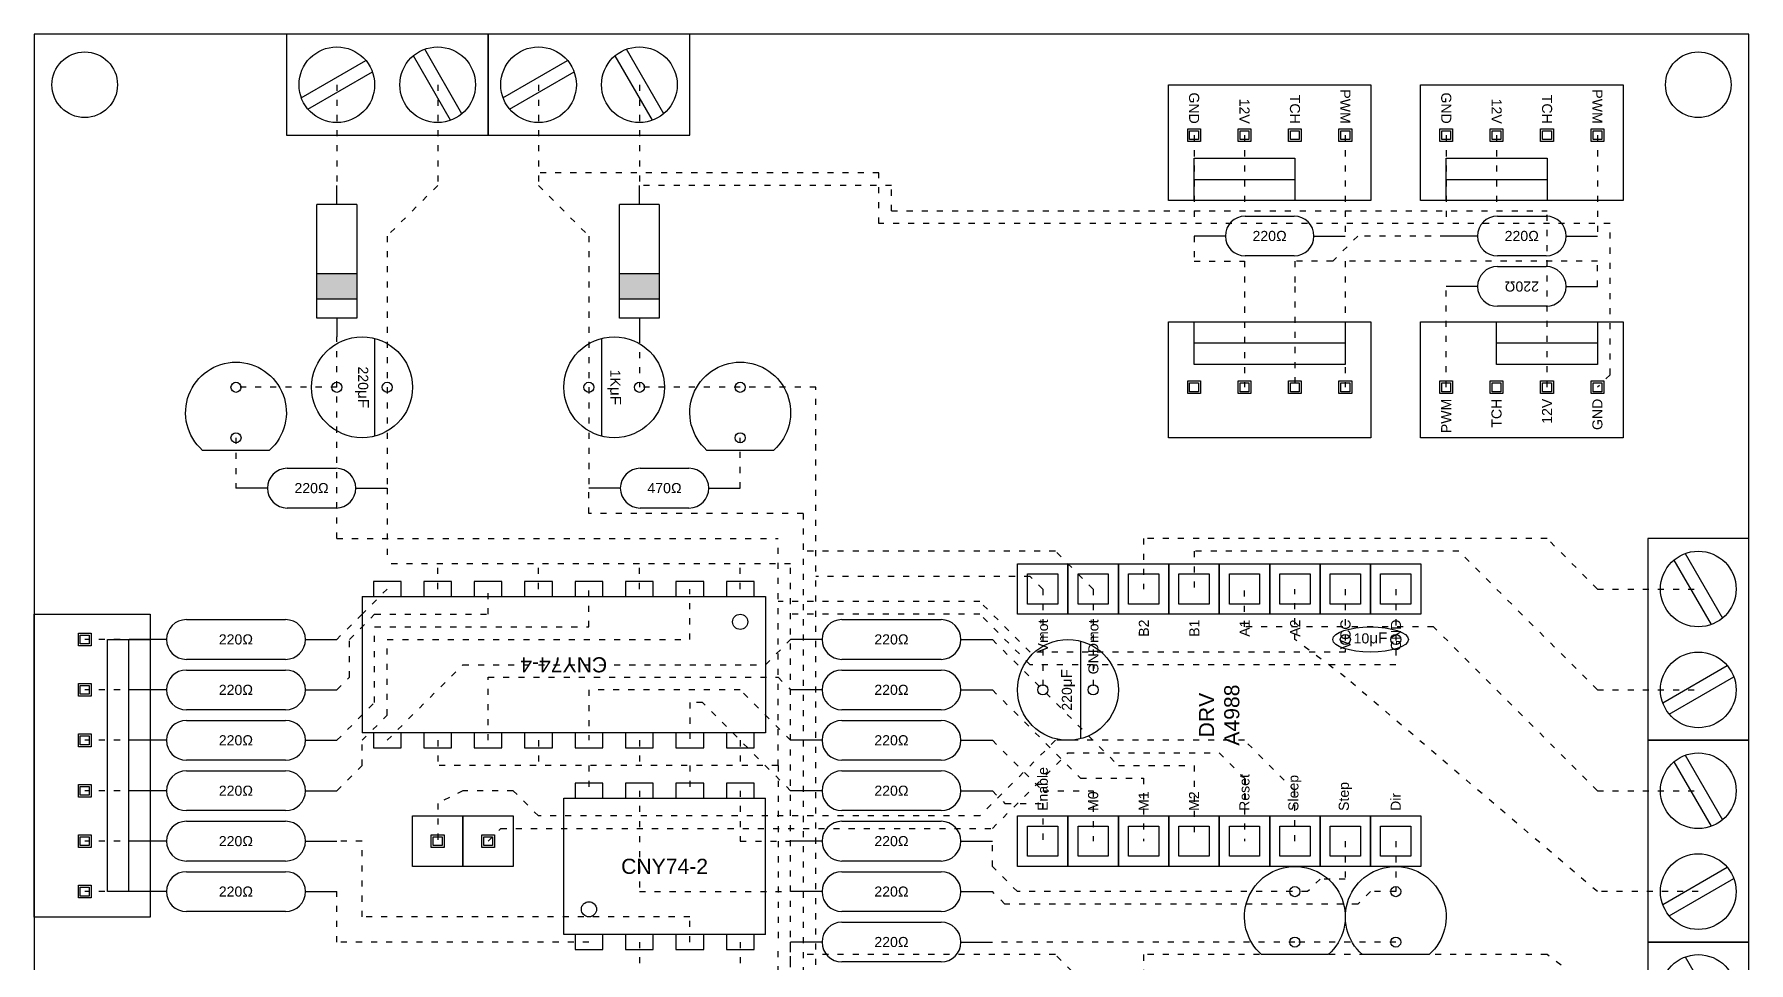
# Model space of a CAD drawing. Header units: millimetres. Extents: x 7505 to 27833, y -9600 to 533.
# Drawn here: x 21500 to 24900, y -4041 to -2200 of the extents above; entities that cross this region are included whole.
import ezdxf

# ---------------------------------------------------------------- set-up
doc = ezdxf.new("R2010")
doc.units = ezdxf.units.MM
doc.linetypes.add('ACAD_ISO03W100', pattern=[30, 12, -18])
doc.layers.add('Cableado', color=7, linetype='ACAD_ISO03W100')
doc.styles.get("Standard").update_dxf_attribs({"font": 'arial.ttf'})

msp = doc.modelspace()

# ---------------------------------------------------------------- hatches: boundary and pattern name
h = msp.add_hatch(color=256)
h.dxf.hatch_style = 1
h.paths.add_polyline_path([(22060.6, -2725), (22139.4, -2725), (22139.4, -2675), (22060.6, -2675)])
h = msp.add_hatch(color=256)
h.dxf.hatch_style = 1
h.paths.add_polyline_path([(22660.6, -2725), (22739.4, -2725), (22739.4, -2675), (22660.6, -2675)])

# ---------------------------------------------------------------- linework, layer by layer
for p, q in [((22100, -2537.3), (22100, -2500)), ((22700, -2537.3), (22700, -2500)), ((22060.6, -2762.8), (22060.6, -2537.2)), ((22139.4, -2537.2), (22139.4, -2762.8)), ((22660.6, -2762.8), (22660.6, -2537.2)), ((22739.4, -2537.2), (22739.4, -2762.8)), ((23862.3, -2600), (23800, -2600)), ((24037.8, -2600), (24100, -2600)), ((24362.3, -2600), (24300, -2600)), ((24537.8, -2600), (24600, -2600)), ((24362.2, -2700), (24300, -2700)), ((24537.7, -2700), (24600, -2700)), ((22100, -2762.8), (22100, -2800)), ((22700, -2762.8), (22700, -2800)), ((22175, -2803.2), (22175, -2996.8)), ((22625, -2803.2), (22625, -2996.8)), ((21962.3, -3100), (21900, -3100)), ((22137.8, -3100), (22200, -3100)), ((22662.3, -3100), (22600, -3100)), ((22837.8, -3100), (22900, -3100)), ((21762.3, -3400), (21700, -3400)), ((22037.8, -3400), (22100, -3400)), ((23062.3, -3400), (23000, -3400)), ((23337.8, -3400), (23400, -3400)), ((23575, -3403.2), (23575, -3596.8)), ((21762.3, -3500), (21700, -3500)), ((22037.8, -3500), (22100, -3500)), ((23062.3, -3500), (23000, -3500)), ((23337.8, -3500), (23400, -3500)), ((21762.3, -3600), (21700, -3600)), ((22037.8, -3600), (22100, -3600)), ((23062.3, -3600), (23000, -3600)), ((23337.8, -3600), (23400, -3600)), ((21762.3, -3700), (21700, -3700)), ((22037.8, -3700), (22100, -3700)), ((23062.3, -3700), (23000, -3700)), ((23337.8, -3700), (23400, -3700)), ((21762.3, -3800), (21700, -3800)), ((22037.8, -3800), (22100, -3800)), ((23062.3, -3800), (23000, -3800)), ((23337.8, -3800), (23400, -3800)), ((21762.3, -3900), (21700, -3900)), ((22037.8, -3900), (22100, -3900)), ((23062.3, -3900), (23000, -3900)), ((23337.8, -3900), (23400, -3900)), ((23062.3, -4000), (23000, -4000)), ((23337.8, -4000), (23400, -4000))]:
    msp.add_line(p, q)
at = {"color": 1}
for p, q in [((22150, -3315), (22150, -3585)), ((22950, -3315), (22950, -3585)), ((22550, -3985), (22550, -3715)), ((22950, -3985), (22950, -3715))]:
    msp.add_line(p, q, dxfattribs=at)
for points in [[(21500, -2200), (21500, -7500), (24900, -7500), (24900, -2200)], [(22400, -2200), (22000, -2200), (22000, -2400), (22400, -2400)], [(22800, -2200), (22400, -2200), (22400, -2400), (22800, -2400)], [(24900, -3600), (24900, -3200), (24700, -3200), (24700, -3600)], [(22227.5, -3285), (22172.5, -3285), (22172.5, -3315), (22227.5, -3315)], [(22327.5, -3285), (22272.5, -3285), (22272.5, -3315), (22327.5, -3315)], [(22427.5, -3285), (22372.5, -3285), (22372.5, -3315), (22427.5, -3315)], [(22527.5, -3285), (22472.5, -3285), (22472.5, -3315), (22527.5, -3315)], [(22627.5, -3285), (22572.5, -3285), (22572.5, -3315), (22627.5, -3315)], [(22727.5, -3285), (22672.5, -3285), (22672.5, -3315), (22727.5, -3315)], [(22727.5, -3285), (22672.5, -3285), (22672.5, -3315), (22727.5, -3315)], [(22827.5, -3285), (22772.5, -3285), (22772.5, -3315), (22827.5, -3315)], [(22927.5, -3285), (22872.5, -3285), (22872.5, -3315), (22927.5, -3315)], [(22227.5, -3585), (22172.5, -3585), (22172.5, -3615), (22227.5, -3615)], [(22327.5, -3585), (22272.5, -3585), (22272.5, -3615), (22327.5, -3615)], [(22427.5, -3585), (22372.5, -3585), (22372.5, -3615), (22427.5, -3615)], [(22527.5, -3585), (22472.5, -3585), (22472.5, -3615), (22527.5, -3615)], [(22627.5, -3585), (22572.5, -3585), (22572.5, -3615), (22627.5, -3615)], [(22727.5, -3585), (22672.5, -3585), (22672.5, -3615), (22727.5, -3615)], [(22727.5, -3585), (22672.5, -3585), (22672.5, -3615), (22727.5, -3615)], [(22827.5, -3585), (22772.5, -3585), (22772.5, -3615), (22827.5, -3615)], [(22927.5, -3585), (22872.5, -3585), (22872.5, -3615), (22927.5, -3615)], [(24900, -4000), (24900, -3600), (24700, -3600), (24700, -4000)], [(22572.5, -3715), (22627.5, -3715), (22627.5, -3685), (22572.5, -3685)], [(22672.5, -3715), (22727.5, -3715), (22727.5, -3685), (22672.5, -3685)], [(22772.5, -3715), (22827.5, -3715), (22827.5, -3685), (22772.5, -3685)], [(22872.5, -3715), (22927.5, -3715), (22927.5, -3685), (22872.5, -3685)], [(22572.5, -4015), (22627.5, -4015), (22627.5, -3985), (22572.5, -3985)], [(22672.5, -4015), (22727.5, -4015), (22727.5, -3985), (22672.5, -3985)], [(22772.5, -4015), (22827.5, -4015), (22827.5, -3985), (22772.5, -3985)], [(22872.5, -4015), (22927.5, -4015), (22927.5, -3985), (22872.5, -3985)], [(24900, -4400), (24900, -4000), (24700, -4000), (24700, -4400)]]:
    msp.add_lwpolyline(points, close=True, dxfattribs=at)
at = {"color": 7}
for points in [[(22325.7, -2370.5), (22251.8, -2242.5)], [(22348.2, -2357.5), (22274.3, -2229.5)], [(22725.7, -2370.5), (22651.8, -2242.5)], [(22748.2, -2357.5), (22674.3, -2229.5)], [(22029.5, -2325.7), (22157.5, -2251.8)], [(22042.5, -2348.2), (22170.5, -2274.3)], [(22429.5, -2325.7), (22557.5, -2251.8)], [(22442.5, -2348.2), (22570.5, -2274.3)], [(24774.3, -3229.5), (24848.2, -3357.5)], [(24751.8, -3242.5), (24825.7, -3370.5)], [(24729.5, -3525.7), (24857.5, -3451.8)], [(24742.5, -3548.2), (24870.5, -3474.3)], [(24774.3, -3629.5), (24848.2, -3757.5)], [(24751.8, -3642.5), (24825.7, -3770.5)], [(24729.5, -3925.7), (24857.5, -3851.8)], [(24742.5, -3948.2), (24870.5, -3874.3)], [(24774.3, -4029.5), (24848.2, -4157.5)]]:
    msp.add_lwpolyline(points, dxfattribs=at)
for points in [[(24150.8, -2529.9), (23749.2, -2529.9), (23749.2, -2300), (24150.8, -2300)], [(24650.8, -2529.9), (24249.2, -2529.9), (24249.2, -2300), (24650.8, -2300)], [(23812.6, -2412.6), (23787.4, -2412.6), (23787.4, -2387.4), (23812.6, -2387.4)], [(23808.7, -2408.7), (23791.3, -2408.7), (23791.3, -2391.3), (23808.7, -2391.3)], [(23912.6, -2412.6), (23887.4, -2412.6), (23887.4, -2387.4), (23912.6, -2387.4)], [(23908.7, -2408.7), (23891.3, -2408.7), (23891.3, -2391.3), (23908.7, -2391.3)], [(24012.6, -2412.6), (23987.4, -2412.6), (23987.4, -2387.4), (24012.6, -2387.4)], [(24008.7, -2408.7), (23991.3, -2408.7), (23991.3, -2391.3), (24008.7, -2391.3)], [(24112.6, -2412.6), (24087.4, -2412.6), (24087.4, -2387.4), (24112.6, -2387.4)], [(24108.7, -2408.7), (24091.3, -2408.7), (24091.3, -2391.3), (24108.7, -2391.3)], [(24312.6, -2412.6), (24287.4, -2412.6), (24287.4, -2387.4), (24312.6, -2387.4)], [(24308.7, -2408.7), (24291.3, -2408.7), (24291.3, -2391.3), (24308.7, -2391.3)], [(24412.6, -2412.6), (24387.4, -2412.6), (24387.4, -2387.4), (24412.6, -2387.4)], [(24408.7, -2408.7), (24391.3, -2408.7), (24391.3, -2391.3), (24408.7, -2391.3)], [(24512.6, -2412.6), (24487.4, -2412.6), (24487.4, -2387.4), (24512.6, -2387.4)], [(24508.7, -2408.7), (24491.3, -2408.7), (24491.3, -2391.3), (24508.7, -2391.3)], [(24612.6, -2412.6), (24587.4, -2412.6), (24587.4, -2387.4), (24612.6, -2387.4)], [(24608.7, -2408.7), (24591.3, -2408.7), (24591.3, -2391.3), (24608.7, -2391.3)], [(23800, -2445.3), (24000, -2445.3), (24000, -2529.9), (23800, -2529.9)], [(24300, -2445.3), (24500, -2445.3), (24500, -2529.9), (24300, -2529.9)], [(23800, -2487.6), (24000, -2487.6), (24000, -2529.9), (23800, -2529.9)], [(24300, -2487.6), (24500, -2487.6), (24500, -2529.9), (24300, -2529.9)], [(23749.2, -2770.1), (24150.8, -2770.1), (24150.8, -3000), (23749.2, -3000)], [(24100, -2854.7), (23800, -2854.7), (23800, -2770.1), (24100, -2770.1)], [(24100, -2812.4), (23800, -2812.4), (23800, -2770.1), (24100, -2770.1)], [(24249.2, -2770.1), (24650.8, -2770.1), (24650.8, -3000), (24249.2, -3000)], [(24600, -2854.7), (24400, -2854.7), (24400, -2770.1), (24600, -2770.1)], [(24600, -2812.4), (24400, -2812.4), (24400, -2770.1), (24600, -2770.1)], [(23787.4, -2887.4), (23812.6, -2887.4), (23812.6, -2912.6), (23787.4, -2912.6)], [(23887.4, -2887.4), (23912.6, -2887.4), (23912.6, -2912.6), (23887.4, -2912.6)], [(23987.4, -2887.4), (24012.6, -2887.4), (24012.6, -2912.6), (23987.4, -2912.6)], [(24087.4, -2887.4), (24112.6, -2887.4), (24112.6, -2912.6), (24087.4, -2912.6)], [(24287.4, -2887.4), (24312.6, -2887.4), (24312.6, -2912.6), (24287.4, -2912.6)], [(24387.4, -2887.4), (24412.6, -2887.4), (24412.6, -2912.6), (24387.4, -2912.6)], [(24487.4, -2887.4), (24512.6, -2887.4), (24512.6, -2912.6), (24487.4, -2912.6)], [(24587.4, -2887.4), (24612.6, -2887.4), (24612.6, -2912.6), (24587.4, -2912.6)], [(23791.3, -2891.3), (23808.7, -2891.3), (23808.7, -2908.7), (23791.3, -2908.7)], [(23891.3, -2891.3), (23908.7, -2891.3), (23908.7, -2908.7), (23891.3, -2908.7)], [(23991.3, -2891.3), (24008.7, -2891.3), (24008.7, -2908.7), (23991.3, -2908.7)], [(24091.3, -2891.3), (24108.7, -2891.3), (24108.7, -2908.7), (24091.3, -2908.7)], [(24291.3, -2891.3), (24308.7, -2891.3), (24308.7, -2908.7), (24291.3, -2908.7)], [(24391.3, -2891.3), (24408.7, -2891.3), (24408.7, -2908.7), (24391.3, -2908.7)], [(24491.3, -2891.3), (24508.7, -2891.3), (24508.7, -2908.7), (24491.3, -2908.7)], [(24591.3, -2891.3), (24608.7, -2891.3), (24608.7, -2908.7), (24591.3, -2908.7)], [(23450, -3350), (23450, -3250), (23550, -3250), (23550, -3350)], [(23550, -3350), (23550, -3250), (23650, -3250), (23650, -3350)], [(23650, -3350), (23650, -3250), (23750, -3250), (23750, -3350)], [(23750, -3350), (23750, -3250), (23850, -3250), (23850, -3350)], [(23850, -3350), (23850, -3250), (23950, -3250), (23950, -3350)], [(23950, -3350), (23950, -3250), (24050, -3250), (24050, -3350)], [(24050, -3350), (24050, -3250), (24150, -3250), (24150, -3350)], [(24150, -3350), (24150, -3250), (24250, -3250), (24250, -3350)], [(23470, -3330), (23470, -3270), (23530, -3270), (23530, -3330)], [(23570, -3330), (23570, -3270), (23630, -3270), (23630, -3330)], [(23670, -3330), (23670, -3270), (23730, -3270), (23730, -3330)], [(23770, -3330), (23770, -3270), (23830, -3270), (23830, -3330)], [(23870, -3330), (23870, -3270), (23930, -3270), (23930, -3330)], [(23970, -3330), (23970, -3270), (24030, -3270), (24030, -3330)], [(24070, -3330), (24070, -3270), (24130, -3270), (24130, -3330)], [(24170, -3330), (24170, -3270), (24230, -3270), (24230, -3330)], [(21729.9, -3350), (21729.9, -3950.8), (21500, -3950.8), (21500, -3350)], [(21612.6, -3387.4), (21612.6, -3412.6), (21587.4, -3412.6), (21587.4, -3387.4)], [(21608.7, -3391.3), (21608.7, -3408.7), (21591.3, -3408.7), (21591.3, -3391.3)], [(21645.3, -3900), (21645.3, -3400), (21729.9, -3400), (21729.9, -3900)], [(21687.6, -3900), (21687.6, -3400), (21729.9, -3400), (21729.9, -3900)], [(21612.6, -3487.4), (21612.6, -3512.6), (21587.4, -3512.6), (21587.4, -3487.4)], [(21608.7, -3491.3), (21608.7, -3508.7), (21591.3, -3508.7), (21591.3, -3491.3)], [(21612.6, -3587.4), (21612.6, -3612.6), (21587.4, -3612.6), (21587.4, -3587.4)], [(21608.7, -3591.3), (21608.7, -3608.7), (21591.3, -3608.7), (21591.3, -3591.3)], [(21612.6, -3687.4), (21612.6, -3712.6), (21587.4, -3712.6), (21587.4, -3687.4)], [(21608.7, -3691.3), (21608.7, -3708.7), (21591.3, -3708.7), (21591.3, -3691.3)], [(22350, -3850), (22250, -3850), (22250, -3750), (22350, -3750)], [(22450, -3850), (22350, -3850), (22350, -3750), (22450, -3750)], [(23450, -3850), (23450, -3750), (23550, -3750), (23550, -3850)], [(23470, -3830), (23470, -3770), (23530, -3770), (23530, -3830)], [(23550, -3850), (23550, -3750), (23650, -3750), (23650, -3850)], [(23570, -3830), (23570, -3770), (23630, -3770), (23630, -3830)], [(23650, -3850), (23650, -3750), (23750, -3750), (23750, -3850)], [(23670, -3830), (23670, -3770), (23730, -3770), (23730, -3830)], [(23750, -3850), (23750, -3750), (23850, -3750), (23850, -3850)], [(23770, -3830), (23770, -3770), (23830, -3770), (23830, -3830)], [(23850, -3850), (23850, -3750), (23950, -3750), (23950, -3850)], [(23870, -3830), (23870, -3770), (23930, -3770), (23930, -3830)], [(23950, -3850), (23950, -3750), (24050, -3750), (24050, -3850)], [(23970, -3830), (23970, -3770), (24030, -3770), (24030, -3830)], [(24050, -3850), (24050, -3750), (24150, -3750), (24150, -3850)], [(24070, -3830), (24070, -3770), (24130, -3770), (24130, -3830)], [(24150, -3850), (24150, -3750), (24250, -3750), (24250, -3850)], [(24170, -3830), (24170, -3770), (24230, -3770), (24230, -3830)], [(21612.6, -3787.4), (21612.6, -3812.6), (21587.4, -3812.6), (21587.4, -3787.4)], [(21608.7, -3791.3), (21608.7, -3808.7), (21591.3, -3808.7), (21591.3, -3791.3)], [(22287.4, -3812.6), (22287.4, -3787.4), (22312.6, -3787.4), (22312.6, -3812.6)], [(22291.3, -3808.7), (22291.3, -3791.3), (22308.7, -3791.3), (22308.7, -3808.7)], [(22387.4, -3812.6), (22387.4, -3787.4), (22412.6, -3787.4), (22412.6, -3812.6)], [(22391.3, -3808.7), (22391.3, -3791.3), (22408.7, -3791.3), (22408.7, -3808.7)], [(21612.6, -3887.4), (21612.6, -3912.6), (21587.4, -3912.6), (21587.4, -3887.4)], [(21608.7, -3891.3), (21608.7, -3908.7), (21591.3, -3908.7), (21591.3, -3891.3)]]:
    msp.add_lwpolyline(points, close=True)
for points in [[(22139.4, -2537.2), (22060.6, -2537.2)], [(22739.4, -2537.2), (22660.6, -2537.2)], [(23901.6, -2560.6), (23998.4, -2560.6)], [(24401.6, -2560.6), (24498.4, -2560.6)], [(23998.4, -2639.4), (23901.6, -2639.4)], [(24498.4, -2639.4), (24401.6, -2639.4)], [(22139.4, -2675), (22060.6, -2675)], [(22739.4, -2675), (22660.6, -2675)], [(24401.6, -2660.6), (24498.4, -2660.6)], [(22139.4, -2725), (22060.6, -2725)], [(22739.4, -2725), (22660.6, -2725)], [(24498.4, -2739.4), (24401.6, -2739.4)], [(22139.4, -2762.8), (22060.6, -2762.8)], [(22739.4, -2762.8), (22660.6, -2762.8)], [(22001.6, -3060.6), (22098.4, -3060.6)], [(22701.6, -3060.6), (22798.4, -3060.6)], [(22098.4, -3139.4), (22001.6, -3139.4)], [(22798.4, -3139.4), (22701.6, -3139.4)], [(21801.6, -3360.6), (21998.4, -3360.6)], [(23101.6, -3360.6), (23298.4, -3360.6)], [(21998.4, -3439.4), (21801.6, -3439.4)], [(21801.6, -3460.6), (21998.4, -3460.6)], [(23298.4, -3439.4), (23101.6, -3439.4)], [(23101.6, -3460.6), (23298.4, -3460.6)], [(21998.4, -3539.4), (21801.6, -3539.4)], [(21801.6, -3560.6), (21998.4, -3560.6)], [(23298.4, -3539.4), (23101.6, -3539.4)], [(23101.6, -3560.6), (23298.4, -3560.6)], [(21998.4, -3639.4), (21801.6, -3639.4)], [(21801.6, -3660.6), (21998.4, -3660.6)], [(23298.4, -3639.4), (23101.6, -3639.4)], [(23101.6, -3660.6), (23298.4, -3660.6)], [(21998.4, -3739.4), (21801.6, -3739.4)], [(23298.4, -3739.4), (23101.6, -3739.4)], [(21801.6, -3760.6), (21998.4, -3760.6)], [(23101.6, -3760.6), (23298.4, -3760.6)], [(21998.4, -3839.4), (21801.6, -3839.4)], [(23298.4, -3839.4), (23101.6, -3839.4)], [(21801.6, -3860.6), (21998.4, -3860.6)], [(23101.6, -3860.6), (23298.4, -3860.6)], [(21998.4, -3939.4), (21801.6, -3939.4)], [(23298.4, -3939.4), (23101.6, -3939.4)], [(23101.6, -3960.6), (23298.4, -3960.6)], [(23298.4, -4039.4), (23101.6, -4039.4)]]:
    msp.add_lwpolyline(points)
at = {"color": 1}
for points in [[(21966.1, -3025), (21833.9, -3025, -2.645751)], [(22966.1, -3025), (22833.9, -3025, -2.645751)]]:
    msp.add_lwpolyline(points, format="xyb", close=True, dxfattribs=at)
at = {"color": 5}
for points in [[(23912.6, -2912.6), (23887.4, -2912.6), (23887.4, -2887.4), (23912.6, -2887.4)], [(24012.6, -2912.6), (23987.4, -2912.6), (23987.4, -2887.4), (24012.6, -2887.4)], [(24112.6, -2912.6), (24087.4, -2912.6), (24087.4, -2887.4), (24112.6, -2887.4)], [(23908.7, -2908.7), (23891.3, -2908.7), (23891.3, -2891.3), (23908.7, -2891.3)], [(24008.7, -2908.7), (23991.3, -2908.7), (23991.3, -2891.3), (24008.7, -2891.3)], [(24108.7, -2908.7), (24091.3, -2908.7), (24091.3, -2891.3), (24108.7, -2891.3)]]:
    msp.add_lwpolyline(points, close=True, dxfattribs=at)
at = {"color": 1}
for points in [[(22150, -3315), (22950, -3315)], [(22950, -3585), (22150, -3585)], [(22550, -3715), (22950, -3715)], [(22950, -3985), (22550, -3985)]]:
    msp.add_lwpolyline(points, dxfattribs=at)
at = {"color": 3}
for points in [[(21587.4, -3412.6), (21587.4, -3387.4), (21612.6, -3387.4), (21612.6, -3412.6)], [(21591.3, -3408.7), (21591.3, -3391.3), (21608.7, -3391.3), (21608.7, -3408.7)], [(21587.4, -3512.6), (21587.4, -3487.4), (21612.6, -3487.4), (21612.6, -3512.6)], [(21591.3, -3508.7), (21591.3, -3491.3), (21608.7, -3491.3), (21608.7, -3508.7)], [(21587.4, -3612.6), (21587.4, -3587.4), (21612.6, -3587.4), (21612.6, -3612.6)], [(21591.3, -3608.7), (21591.3, -3591.3), (21608.7, -3591.3), (21608.7, -3608.7)], [(21587.4, -3712.6), (21587.4, -3687.4), (21612.6, -3687.4), (21612.6, -3712.6)], [(21591.3, -3708.7), (21591.3, -3691.3), (21608.7, -3691.3), (21608.7, -3708.7)]]:
    msp.add_lwpolyline(points, close=True, dxfattribs=at)
at = {"color": 4}
for points in [[(21587.4, -3812.6), (21587.4, -3787.4), (21612.6, -3787.4), (21612.6, -3812.6)], [(21591.3, -3808.7), (21591.3, -3791.3), (21608.7, -3791.3), (21608.7, -3808.7)]]:
    msp.add_lwpolyline(points, close=True, dxfattribs=at)
at = {"color": 30}
for points in [[(24066.1, -4025), (23933.9, -4025, -2.645751)], [(24266.1, -4025), (24133.9, -4025, -2.645751)]]:
    msp.add_lwpolyline(points, format="xyb", close=True, dxfattribs=at)
at = {"color": 6}
for points in [[(21587.4, -3912.6), (21587.4, -3887.4), (21612.6, -3887.4), (21612.6, -3912.6)], [(21591.3, -3908.7), (21591.3, -3891.3), (21608.7, -3891.3), (21608.7, -3908.7)]]:
    msp.add_lwpolyline(points, close=True, dxfattribs=at)
at = {"color": 1}
for centre, radius in [((21600, -2300), 65), ((24800, -2300), 65), ((21900, -2900), 10), ((22900, -2900), 10), ((21900, -3000), 10), ((22900, -3000), 10), ((22900, -3365), 15), ((22600, -3935), 15)]:
    msp.add_circle(centre, radius, dxfattribs=at)
at = {"color": 7}
for centre in [(22100, -2300), (22300, -2300), (22500, -2300), (22700, -2300), (24800, -3300), (24800, -3500), (24800, -3700), (24800, -3900), (24800, -4100)]:
    msp.add_circle(centre, 75, dxfattribs=at)
for centre, radius in [((22150, -2900), 100), ((22650, -2900), 100), ((22100, -2900), 10), ((22200, -2900), 10), ((22600, -2900), 10), ((22700, -2900), 10), ((23550, -3500), 100), ((24100, -3400), 10), ((24200, -3400), 10), ((23500, -3500), 10), ((23600, -3500), 10)]:
    msp.add_circle(centre, radius)
at = {"color": 30}
for centre in [(24000, -3900), (24200, -3900), (24000, -4000), (24200, -4000)]:
    msp.add_circle(centre, 10, dxfattribs=at)
for centre, start, end in [((23901.6, -2600), 90, 270), ((23998.4, -2600), 270, 90), ((24401.6, -2600), 90, 270), ((24498.4, -2600), 270, 90), ((24401.6, -2700), 90, 270), ((24498.4, -2700), 270, 90), ((22001.6, -3100), 90, 270), ((22098.4, -3100), 270, 90), ((22701.6, -3100), 90, 270), ((22798.4, -3100), 270, 90), ((21801.6, -3400), 90, 270), ((21998.4, -3400), 270, 90), ((23101.6, -3400), 90, 270), ((23298.4, -3400), 270, 90), ((21801.6, -3500), 90, 270), ((21998.4, -3500), 270, 90), ((23101.6, -3500), 90, 270), ((23298.4, -3500), 270, 90), ((21801.6, -3600), 90, 270), ((21998.4, -3600), 270, 90), ((23101.6, -3600), 90, 270), ((23298.4, -3600), 270, 90), ((21801.6, -3700), 90, 270), ((21998.4, -3700), 270, 90), ((23101.6, -3700), 90, 270), ((23298.4, -3700), 270, 90), ((21801.6, -3800), 90, 270), ((21998.4, -3800), 270, 90), ((23101.6, -3800), 90, 270), ((23298.4, -3800), 270, 90), ((21801.6, -3900), 90, 270), ((21998.4, -3900), 270, 90), ((23101.6, -3900), 90, 270), ((23298.4, -3900), 270, 90), ((23101.6, -4000), 90, 270), ((23298.4, -4000), 270, 90)]:
    msp.add_arc(centre, 39.4, start, end)
msp.add_ellipse((24150, -3400), major_axis=(75, 0), ratio=0.333333)
at = {"layer": 'Cableado', "color": 2}
for p, q in [((22700, -2300), (22700, -2500)), ((22700, -2800), (22700, -2900)), ((23050, -2900), (22700, -2900))]:
    msp.add_line(p, q, dxfattribs=at)
at = {"layer": 'Cableado', "color": 252}
for p, q in [((21900, -3000), (21900, -3100)), ((22200, -3100), (22200, -3250))]:
    msp.add_line(p, q, dxfattribs=at)
at = {"layer": 'Cableado', "color": 251}
msp.add_line((22900, -3100), (22900, -3000), dxfattribs=at)
at = {"layer": 'Cableado', "color": 1}
msp.add_line((22100, -3200), (22975, -3200), dxfattribs=at)
for points in [[(22100, -2300), (22100, -2500)], [(22100, -3200), (22100, -2800)], [(22100, -2900), (21900, -2900)], [(22975, -3650), (22975, -3200)], [(24600, -3500), (24325, -3225), (23800, -3225), (23800, -3300)], [(24100, -3300), (24100, -3425), (23475, -3425), (23375, -3325), (22975, -3325)], [(24600, -3500), (24800, -3500)], [(22300, -3600), (22300, -3650)], [(22500, -3600), (22500, -3650)], [(22700, -3600), (22700, -3650)], [(22900, -3600), (22900, -3650)], [(22975, -3650), (22300, -3650)], [(22600, -3650), (22600, -3700)], [(22800, -3650), (22800, -3700)], [(22975, -3650), (22975, -4000)], [(22975, -4450), (22975, -4000)]]:
    msp.add_lwpolyline(points, dxfattribs=at)
at = {"layer": 'Cableado', "color": 252}
for points in [[(22300, -2300), (22300, -2500), (22200, -2600), (22200, -3100), (22200, -3100)], [(23000, -3250), (22200, -3250)], [(22300, -3300), (22300, -3250)], [(22500, -3300), (22500, -3250)], [(22700, -3300), (22700, -3250)], [(22900, -3300), (22900, -3250)], [(23000, -4050), (23000, -3250)], [(24200, -3300), (24200, -3450), (23475, -3450), (23375, -3350), (23000, -3350)], [(22700, -4000), (22700, -4050)], [(22900, -4000), (22900, -4050)], [(23000, -4850), (23000, -4000)], [(24200, -4000), (24000, -4000), (23400, -4000)]]:
    msp.add_lwpolyline(points, dxfattribs=at)
at = {"layer": 'Cableado', "color": 251}
for points in [[(22500, -2300), (22500, -2500), (22600, -2600), (22600, -2900), (22600, -3100)], [(23800, -2400), (23800, -2575)], [(24300, -2400), (24300, -2575)], [(23175, -2475), (22500, -2475)], [(23175, -2575), (23175, -2475)], [(24625, -2575), (23175, -2575)], [(24625, -2875), (24625, -2575)], [(24625, -2875), (24600, -2900)], [(23025, -3150), (22600, -3150), (22600, -3100)], [(23025, -3150), (23025, -6425)], [(23600, -3300), (23525, -3225), (23025, -3225)], [(23600, -3300), (23600, -3500)], [(24600, -3700), (24275, -3375), (23900, -3375), (23900, -3300)], [(24600, -3700), (24800, -3700)], [(23600, -4100), (23525, -4025), (23025, -4025)]]:
    msp.add_lwpolyline(points, dxfattribs=at)
at = {"layer": 'Cableado', "color": 2}
for points in [[(23900, -2400), (23900, -2550)], [(24400, -2400), (24400, -2550)], [(23200, -2500), (22700, -2500)], [(23200, -2550), (23200, -2500)], [(23200, -2550), (24500, -2550)], [(24500, -2900), (24500, -2550)], [(23050, -6475), (23050, -2900)], [(23500, -3300), (23475, -3275), (23050, -3275)], [(23500, -3300), (23500, -3500)]]:
    msp.add_lwpolyline(points, dxfattribs=at)
at = {"layer": 'Cableado', "color": 5}
for points in [[(24100, -2400), (24100, -2600)], [(24600, -2400), (24600, -2600)], [(23800, -2600), (23800, -2650), (23900, -2650), (23900, -2900)], [(24300, -2600), (24125, -2600), (24075, -2650), (24000, -2650), (24000, -2700), (24000, -2900)], [(24600, -2650), (24100, -2650), (24100, -2900)], [(24600, -2700), (24600, -2650)], [(24300, -2900), (24300, -2700)], [(24600, -3300), (24500, -3200), (23700, -3200), (23700, -3300)], [(24600, -3300), (24800, -3300)], [(24000, -3800), (24000, -3700), (23900, -3600), (23525, -3600), (23375, -3750), (22500, -3750), (22450, -3700), (22350, -3700), (22300, -3725), (22300, -3800)], [(22400, -3800), (22425, -3775), (23400, -3775), (23550, -3625), (23850, -3625), (23900, -3675), (23900, -3800)], [(24600, -4100), (24500, -4025), (23700, -4025), (23700, -4100)]]:
    msp.add_lwpolyline(points, dxfattribs=at)
at = {"layer": 'Cableado', "color": 3}
for points in [[(22200, -3300), (22150, -3350), (22100, -3400)], [(22100, -3600), (22175, -3525), (22175, -3375), (22600, -3375), (22600, -3300)], [(22100, -3700), (22150, -3650), (22150, -3600), (22200, -3550), (22200, -3400), (22800, -3400), (22800, -3300)], [(22125, -3475), (22125, -3400), (22175, -3350), (22400, -3350), (22400, -3300)], [(24600, -3900), (24100, -3475), (24000, -3400), (24000, -3300)], [(21700, -3400), (21600, -3400)], [(22200, -3600), (22350, -3450), (22950, -3450), (23000, -3400)], [(23400, -3400), (23650, -3650), (23800, -3650), (23800, -3800)], [(21700, -3500), (21600, -3500)], [(22100, -3500), (22125, -3475)], [(22400, -3600), (22400, -3475), (22975, -3475), (23000, -3500)], [(23000, -3600), (22900, -3500), (22600, -3500), (22600, -3600)], [(23400, -3500), (23575, -3675), (23700, -3675), (23700, -3800)], [(23000, -3700), (22825, -3525), (22800, -3525), (22800, -3600)], [(21700, -3600), (21600, -3600)], [(23400, -3600), (23500, -3700), (23600, -3700), (23600, -3800)], [(21700, -3700), (21600, -3700)], [(23400, -3700), (23425, -3725), (23500, -3725), (23500, -3800)], [(24800, -3900), (24600, -3900)]]:
    msp.add_lwpolyline(points, dxfattribs=at)
at = {"layer": 'Cableado', "color": 6}
for points in [[(22700, -3700), (22700, -3900), (23000, -3900)], [(24200, -3800), (24200, -3900), (24150, -3900), (24125, -3925), (23425, -3925), (23400, -3900)], [(21700, -3900), (21600, -3900)], [(22600, -4000), (22100, -4000), (22100, -3900)]]:
    msp.add_lwpolyline(points, dxfattribs=at)
at = {"layer": 'Cableado', "color": 4}
for points in [[(22900, -3700), (22900, -3800), (23000, -3800)], [(21700, -3800), (21600, -3800)], [(22800, -4000), (22800, -3950), (22150, -3950), (22150, -3800), (22100, -3800)], [(24100, -3800), (24100, -3875), (24050, -3875), (24025, -3900), (23450, -3900), (23400, -3850), (23400, -3800)]]:
    msp.add_lwpolyline(points, dxfattribs=at)

# ---------------------------------------------------------------- texts
for s, width, insert, char_height, attachment_point, rotation in [('PWM', 4.5, (24100, -2377.4), 20, 6, 270), ('PWM', 4.5, (24600, -2377.4), 20, 6, 270), ('GND', 4.5, (23800, -2377.4), 20, 6, 270), ('12V', 4.5, (23900, -2377.4), 20, 6, 270), ('TCH', 4.5, (24000, -2377.4), 20, 6, 270), ('GND', 4.5, (24300, -2377.4), 20, 6, 270), ('12V', 4.5, (24400, -2377.4), 20, 6, 270), ('TCH', 4.5, (24500, -2377.4), 20, 6, 270), ('220Ω', 83.152, (24450, -2700), 20, 5, 180), ('220{\\H1.0833x;μF}', 83.152, (22150, -2900), 20, 5, 270), ('1K{\\H1.0833x;μF}', 83.152, (22650, -2900), 20, 5, 270), ('12V', 4.5, (24500, -2922.6), 20, 6, 90), ('GND', 4.5, (24600, -2922.6), 20, 6, 90), ('PWM', 4.5, (24300, -2922.6), 20, 6, 90), ('TCH', 4.5, (24400, -2922.6), 20, 6, 90), ('Vmot', 4.5, (23500.5, -3360.5), 20, 6, 90), ('GNDmot', 4.5, (23600.5, -3360.5), 20, 6, 90), ('B2', 4.5, (23700.5, -3360.5), 20, 6, 90), ('B1', 4.5, (23800.5, -3360.5), 20, 6, 90), ('A1', 4.5, (23900.5, -3360.5), 20, 6, 90), ('A2', 4.5, (24000.5, -3360.5), 20, 6, 90), ('VCC', 4.5, (24100.5, -3360.5), 20, 6, 90), ('GND', 4.5, (24200.5, -3360.5), 20, 6, 90), ('CNY74-4', 4.5, (22550, -3450), 30, 5, 180), ('220{\\H1.0833x;μF}', 83.152, (23550, -3500), 20, 5, 90), ('DRV A4988', 4.5, (23850, -3550), 30, 5, 90), ('Enable', 4.5, (23500, -3740), 20, 4, 90), ('Reset', 4.5, (23900, -3740), 20, 4, 90), ('Sleep', 4.5, (24000, -3740), 20, 4, 90), ('M0', 4.5, (23600, -3740), 20, 4, 90), ('M1', 4.5, (23700, -3740), 20, 4, 90), ('M2', 4.5, (23800, -3740), 20, 4, 90), ('Step', 4.5, (24100, -3740), 20, 4, 90), ('Dir', 4.5, (24200, -3740), 20, 4, 90)]:
    msp.add_mtext_dynamic_manual_height_columns(s, width=width, gutter_width=12.5, heights=[0], dxfattribs=dict(insert=insert, char_height=char_height, attachment_point=attachment_point, rotation=rotation))
at = {"attachment_point": 5}
for s, width, insert, char_height in [('220Ω', 83.152, (23950, -2600), 20), ('220Ω', 83.152, (24450, -2600), 20), ('220Ω', 83.152, (22050, -3100), 20), ('470Ω', 83.152, (22750, -3100), 20), ('220Ω', 83.152, (21900, -3400), 20), ('220Ω', 83.152, (23200, -3400), 20), ('10{\\H1.0833x;μF}', 83.152, (24150, -3400), 20), ('220Ω', 83.152, (21900, -3500), 20), ('220Ω', 83.152, (23200, -3500), 20), ('220Ω', 83.152, (21900, -3600), 20), ('220Ω', 83.152, (23200, -3600), 20), ('220Ω', 83.152, (21900, -3700), 20), ('220Ω', 83.152, (23200, -3700), 20), ('220Ω', 83.152, (21900, -3800), 20), ('220Ω', 83.152, (23200, -3800), 20), ('CNY74-2', 4.5, (22750, -3850), 30), ('220Ω', 83.152, (21900, -3900), 20), ('220Ω', 83.152, (23200, -3900), 20), ('220Ω', 83.152, (23200, -4000), 20)]:
    msp.add_mtext_dynamic_manual_height_columns(s, width=width, gutter_width=12.5, heights=[0], dxfattribs=dict(at, insert=insert, char_height=char_height))

doc.saveas('drawing.dxf')
